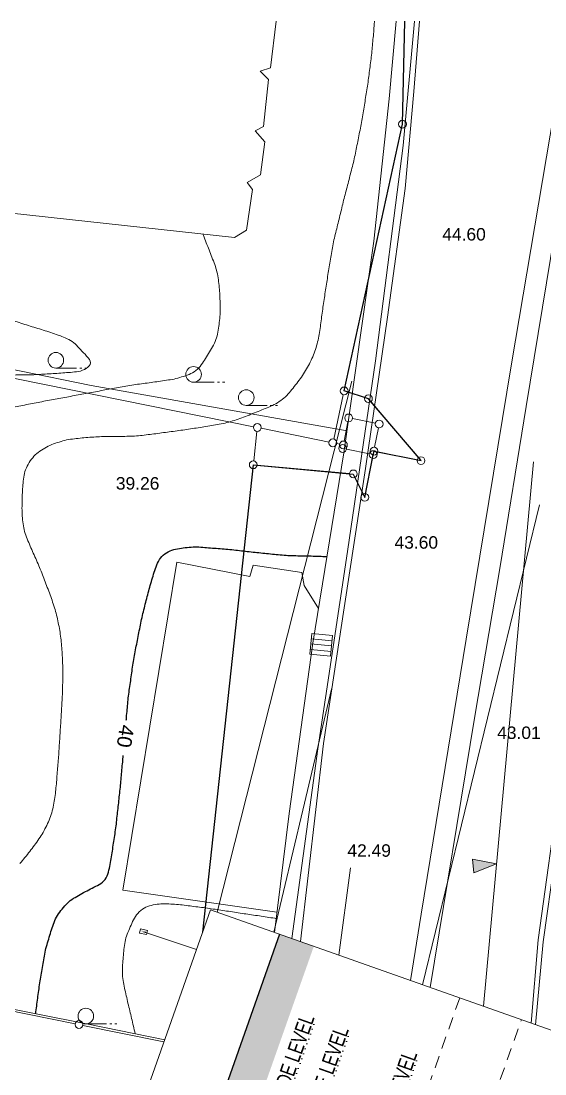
# Model space of a CAD drawing. Header units: centimetres. Extents: x -38353 to 28366, y -42745 to 17597.
# Drawn here: x -17669 to -12621, y -2951 to 7185 of the extents above; entities that cross this region are included whole.
import ezdxf

# ---------------------------------------------------------------- set-up
doc = ezdxf.new("R2010")
doc.units = ezdxf.units.CM
doc.header["$LTSCALE"] = 500
for name, pattern in [('Dot 1mm', [0.1, 0, -0.1]), ('IMPORT-DGN Style 3', [17.857162, 12.755116, -5.102046]), ('Overhead', [0.396875, 0.238125, -0.15875])]:
    doc.linetypes.add(name, pattern=pattern)
for name, color, linetype, lineweight in [('2013_halihazir_BÖLGEPARKI_HİLAL_dwg-1', 9, 'Continuous', 9), ('A-DETL-GENF-2', 250, 'Continuous', 9), ('A-DETL-THIN', 151, 'Continuous', 9), ('A-DETL-WIDE', 214, 'Continuous', 25), ('A-FLOR-LEVL-1', 51, 'Dot 1mm', 9), ('A-GENM-1', 13, 'Overhead', 9), ('Ada_Siniri-1', 254, 'Continuous', 25), ('B_Betonzemin-1', 9, 'Continuous', 9), ('B_Ticari-1', 9, 'Continuous', 9), ('BÖLGEPARKI SONN ALTLIK_dwg-1', 221, 'Continuous', 9), ('Egri_1m-1', 9, 'Continuous', 9), ('Egri_5m-1', 254, 'Continuous', 25), ('Egri_5m_mkot', 204, 'Continuous', 9), ('Egri_Ara-1', 9, 'Continuous', 9), ('G-ANNO-TEXT-2', 7, 'Continuous', 9), ('Gaz_Celik_8_inc-1', 221, 'IMPORT-DGN Style 3', 9), ('Gaz_PE_110_mm-1', 221, 'Continuous', 9), ('Gaz_Servis_kutusu_S300-1', 170, 'Continuous', 9), ('Gaz_Servis_kutusu_S300-2', 5, 'Continuous', 9), ('Gaz_SH_32_mm-1', 221, 'Continuous', 9), ('ISKABIS_ICMESUYU_BORUAB-1', 132, 'Continuous', 9), ('ISKABIS_ISU_SANAL_BORU', 250, 'Continuous', 9), ('ISKABIS_Kanal-1', 4, 'Continuous', 9), ('ISKABIS_YSUYU_SEBEKE-1', 114, 'Continuous', 9), ('S_Izgara-1', 9, 'Continuous', 9), ('S_Tek_Agac-1', 9, 'Continuous', 9), ('Sinir_Cit_bir_taraf-1', 9, 'Continuous', 9), ('Sinir_Duvar_tek_tarafa_ait-1', 9, 'Continuous', 9), ('Sinir_Ist_Duvari-1', 9, 'Continuous', 9), ('Sinir_Mulkiyet-1', 9, 'Continuous', 9), ('Sinir_Parmaklik_bir_taraf-1', 9, 'Continuous', 9), ('Y_Kot_Noktasi-1', 5, 'Continuous', 9), ('Yol_Sose-1', 9, 'Continuous', 9)]:
    doc.layers.add(name, color=color, linetype=linetype, lineweight=lineweight)
doc.styles.add('Arial_2', font='arial.ttf', dxfattribs={"height": 120})
doc.styles.add('Arial_3', font='arial.ttf', dxfattribs={"height": 140})
doc.styles.add('Arial_5', font='arial.ttf', dxfattribs={"height": 0.015})
doc.styles.add('Swis721 LtCn BT_3', font='swisscl.ttf', dxfattribs={"height": 146.995378})

# ---------------------------------------------------------------- blocks, each defined once
blk = doc.blocks.new('2013_halihazir_BÖLGEPARKI_HİLAL_dwg_11424_3-2117006-VAZİYET PLANI')
at = {"layer": 'S_Tek_Agac-1'}
for p, q in [((0, -75), (200, -75)), ((230, -75), (250, -75)), ((280, -75), (300, -75))]:
    blk.add_line(p, q, dxfattribs=at)
blk.add_circle((0, 0), 75, dxfattribs=at)
blk = doc.blocks.new('2013_halihazir_BÖLGEPARKI_HİLAL_dwg_12038_1-2117011-VAZİYET PLANI')
at = {"layer": 'S_Izgara-1'}
for p, q in [((1, 1), (-1, 1)), ((-1, 1), (-1, -1)), ((-0.5, -1), (-0.5, 1)), ((0, -1), (0, 1)), ((0.55, -1), (0.55, 1)), ((1, -1), (1, 1)), ((1, -1), (-1, -1))]:
    blk.add_line(p, q, dxfattribs=at)
at = {"layer": 'S_Izgara-1', "flags": 128}
blk.add_lwpolyline([(1, 1), (-1, 1), (-1, -1), (1, -1), (1, 1)], dxfattribs=at)
blk = doc.blocks.new('2013_halihazir_BÖLGEPARKI_HİLAL_dwg-2116511-VAZİYET PLANI')
at = {"layer": 'Ada_Siniri-1', "flags": 128}
blk.add_lwpolyline([(-15549, -1717), (-15061, 2783), (-14098, 2694), (-13987, 2469), (-13906, 2880), (-13898, 2914), (-13445, 2823), (-13952, 3419), (-14186, 3494), (-13624, 6062), (-13602, 7055)], dxfattribs=at)
at = {"layer": 'B_Betonzemin-1', "flags": 128}
blk.add_lwpolyline([(-14834, -1524), (-16320, -1314), (-15799, 1844), (-15096, 1706), (-15062, 1815), (-14594, 1745), (-14571, 1622), (-14433, 1398)], dxfattribs=at)
at = {"layer": 'B_Ticari-1', "flags": 128}
blk.add_lwpolyline([(-14840, 7055), (-14897, 6606), (-14994, 6573), (-14914, 6491), (-14964, 6039), (-15044, 5999), (-14950, 5893), (-14993, 5574), (-15119, 5501), (-15070, 5434), (-15128, 5043), (-15241, 4971), (-22250, 5734), (-22084, 7055)], dxfattribs=at)
at = {"layer": 'Egri_1m-1'}
for points, knots in [([(-13925, 6708), (-13919, 6758), (-13915, 6808), (-13910, 6858), (-13905, 6907), (-13901, 6957), (-13897, 7007)], [0.61022741, 0.61022741, 0.61022741, 0.61022741, 0.61815245, 0.61815245, 0.61815245, 0.62607748, 0.62607748, 0.62607748, 0.62607748]), ([(-14012, 6115), (-14004, 6164), (-13996, 6214), (-13988, 6263), (-13980, 6312), (-13972, 6362), (-13964, 6411)], [0.57852729, 0.57852729, 0.57852729, 0.57852729, 0.58645232, 0.58645232, 0.58645232, 0.59437735, 0.59437735, 0.59437735, 0.59437735]), ([(-14177, 5383), (-14164, 5432), (-14152, 5480), (-14139, 5529), (-14127, 5577), (-14114, 5625), (-14102, 5674)], [0.53890213, 0.53890213, 0.53890213, 0.53890213, 0.54682716, 0.54682716, 0.54682716, 0.5547522, 0.5547522, 0.5547522, 0.5547522]), ([(-14285, 4947), (-14273, 4995), (-14261, 5044), (-14249, 5092), (-14237, 5141), (-14225, 5189), (-14213, 5238), (-14202, 5287), (-14189, 5335), (-14177, 5383)], [0.51512704, 0.51512704, 0.51512704, 0.51512704, 0.52305207, 0.52305207, 0.52305207, 0.5309771, 0.5309771, 0.5309771, 0.53890213, 0.53890213, 0.53890213, 0.53890213]), ([(-17246, 4129), (-17294, 4144), (-17342, 4160), (-17389, 4175), (-17437, 4190), (-17484, 4205), (-17532, 4221)], [0.83079554, 0.83079554, 0.83079554, 0.83079554, 0.84034492, 0.84034492, 0.84034492, 0.84989429, 0.84989429, 0.84989429, 0.84989429]), ([(-15926, 3092), (-15877, 3098), (-15827, 3105), (-15778, 3112), (-15728, 3119), (-15679, 3126), (-15629, 3134)], [0.36455144, 0.36455144, 0.36455144, 0.36455144, 0.37247647, 0.37247647, 0.37247647, 0.38040151, 0.38040151, 0.38040151, 0.38040151]), ([(-16933, 47), (-16930, 97), (-16926, 147), (-16923, 197), (-16920, 247), (-16917, 297), (-16914, 346)], [0.14265056, 0.14265056, 0.14265056, 0.14265056, 0.1505756, 0.1505756, 0.1505756, 0.15850063, 0.15850063, 0.15850063, 0.15850063]), ([(-15151, -1539), (-15102, -1546), (-15053, -1553), (-15003, -1561), (-14954, -1568), (-14904, -1576), (-14855, -1583), (-14850, -1584), (-14846, -1584), (-14841, -1585)], [0.8776809, 0.8776809, 0.8776809, 0.8776809, 0.936193, 0.936193, 0.936193, 0.9947051, 0.9947051, 0.9947051, 1, 1, 1, 1]), ([(-16200, -2693), (-16211, -2645), (-16223, -2596), (-16234, -2547), (-16246, -2499), (-16257, -2450), (-16269, -2401)], [0, 0, 0, 0, 0.0585121, 0.0585121, 0.0585121, 0.1170241, 0.1170241, 0.1170241, 0.1170241])]:
    blk.add_open_spline(points, degree=3, knots=knots, dxfattribs=at)
for points in [[(-13897, 7007), (-13896, 7023), (-13895, 7039), (-13894, 7055)], [(-13944, 6560), (-13938, 6609), (-13931, 6659), (-13925, 6708)], [(-13964, 6411), (-13956, 6460), (-13951, 6510), (-13944, 6560)], [(-14040, 5968), (-14031, 6017), (-14020, 6066), (-14012, 6115)], [(-14070, 5820), (-14060, 5869), (-14050, 5918), (-14040, 5968)], [(-14102, 5674), (-14089, 5722), (-14080, 5771), (-14070, 5820)], [(-14311, 4799), (-14303, 4848), (-14297, 4898), (-14285, 4947)], [(-14336, 4651), (-14328, 4700), (-14320, 4750), (-14311, 4799)], [(-14359, 4503), (-14352, 4552), (-14344, 4602), (-14336, 4651)], [(-14382, 4355), (-14375, 4404), (-14367, 4453), (-14359, 4503)], [(-14403, 4206), (-14396, 4256), (-14389, 4305), (-14382, 4355)], [(-14423, 4057), (-14416, 4107), (-14410, 4156), (-14403, 4206)], [(-17103, 4085), (-17151, 4100), (-17199, 4114), (-17246, 4129)], [(-16960, 4038), (-17008, 4054), (-17055, 4070), (-17103, 4085)], [(-14457, 3911), (-14443, 3959), (-14430, 4008), (-14423, 4057)], [(-16823, 3979), (-16867, 4004), (-16913, 4023), (-16960, 4038)], [(-16713, 3877), (-16748, 3915), (-16778, 3955), (-16823, 3979)], [(-16634, 3749), (-16615, 3786), (-16677, 3839), (-16713, 3877)], [(-14512, 3772), (-14490, 3817), (-14471, 3863), (-14457, 3911)], [(-14587, 3642), (-14559, 3684), (-14535, 3727), (-14512, 3772)], [(-17365, 3647), (-17315, 3648), (-17265, 3648), (-17215, 3649)], [(-17215, 3649), (-17165, 3650), (-17116, 3653), (-17066, 3656)], [(-17066, 3656), (-17016, 3659), (-16966, 3662), (-16916, 3666)], [(-16916, 3666), (-16866, 3669), (-16816, 3673), (-16766, 3678)], [(-16766, 3678), (-16717, 3682), (-16653, 3712), (-16634, 3749)], [(-14678, 3522), (-14646, 3561), (-14615, 3600), (-14587, 3642)], [(-14781, 3413), (-14741, 3445), (-14709, 3483), (-14678, 3522)], [(-14911, 3339), (-14865, 3358), (-14821, 3381), (-14781, 3413)], [(-15190, 3229), (-15143, 3246), (-15097, 3264), (-15050, 3282)], [(-15050, 3282), (-15003, 3301), (-14957, 3320), (-14911, 3339)], [(-15629, 3134), (-15580, 3141), (-15530, 3149), (-15481, 3157)], [(-15481, 3157), (-15432, 3165), (-15383, 3175), (-15334, 3185)], [(-15334, 3185), (-15285, 3196), (-15237, 3211), (-15190, 3229)], [(-16823, 3028), (-16773, 3035), (-16724, 3040), (-16674, 3044)], [(-16674, 3044), (-16624, 3048), (-16574, 3053), (-16524, 3054)], [(-16524, 3054), (-16474, 3055), (-16424, 3056), (-16374, 3056)], [(-16374, 3056), (-16324, 3057), (-16274, 3056), (-16224, 3058)], [(-16224, 3058), (-16174, 3060), (-16125, 3067), (-16075, 3073)], [(-16075, 3073), (-16025, 3079), (-15976, 3085), (-15926, 3092)], [(-17103, 2924), (-17060, 2952), (-17016, 2974), (-16968, 2990)], [(-16968, 2990), (-16920, 3006), (-16873, 3022), (-16823, 3028)], [(-17210, 2820), (-17181, 2863), (-17146, 2896), (-17103, 2924)], [(-17270, 2682), (-17262, 2731), (-17240, 2776), (-17210, 2820)], [(-17285, 2533), (-17283, 2582), (-17277, 2632), (-17270, 2682)], [(-17290, 2383), (-17290, 2433), (-17288, 2483), (-17285, 2533)], [(-17282, 2233), (-17288, 2283), (-17291, 2333), (-17290, 2383)], [(-17247, 2087), (-17265, 2134), (-17276, 2183), (-17282, 2233)], [(-17189, 1949), (-17209, 1995), (-17228, 2040), (-17247, 2087)], [(-17128, 1811), (-17147, 1858), (-17169, 1903), (-17189, 1949)], [(-17073, 1672), (-17091, 1719), (-17109, 1765), (-17128, 1811)], [(-17019, 1532), (-17037, 1579), (-17055, 1625), (-17073, 1672)], [(-16972, 1389), (-16987, 1437), (-17002, 1485), (-17019, 1532)], [(-16937, 1244), (-16946, 1293), (-16958, 1341), (-16972, 1389)], [(-16914, 1096), (-16919, 1145), (-16927, 1195), (-16937, 1244)], [(-16902, 946), (-16904, 996), (-16908, 1046), (-16914, 1096)], [(-16897, 796), (-16897, 846), (-16899, 896), (-16902, 946)], [(-16899, 646), (-16897, 696), (-16896, 746), (-16897, 796)], [(-16905, 496), (-16902, 546), (-16900, 596), (-16899, 646)], [(-16914, 346), (-16910, 396), (-16908, 446), (-16905, 496)], [(-16944, -102), (-16940, -53), (-16936, -3), (-16933, 47)], [(-16956, -252), (-16952, -202), (-16948, -152), (-16944, -102)], [(-16971, -401), (-16965, -352), (-16960, -302), (-16956, -252)], [(-16999, -549), (-16987, -500), (-16976, -451), (-16971, -401)], [(-17051, -689), (-17029, -644), (-17012, -597), (-16999, -549)], [(-17127, -819), (-17098, -778), (-17074, -735), (-17051, -689)], [(-17215, -940), (-17184, -901), (-17155, -860), (-17127, -819)], [(-17310, -1056), (-17278, -1018), (-17246, -979), (-17215, -940)], [(-16173, -1536), (-16139, -1495), (-16094, -1471), (-16044, -1459)], [(-16044, -1459), (-15995, -1448), (-15945, -1442), (-15895, -1444)], [(-15895, -1444), (-15845, -1447), (-15795, -1449), (-15746, -1455)], [(-15746, -1455), (-15696, -1461), (-15646, -1468), (-15597, -1474)], [(-15597, -1474), (-15547, -1480), (-15498, -1486), (-15448, -1494)], [(-15448, -1494), (-15399, -1501), (-15349, -1509), (-15300, -1516)], [(-15300, -1516), (-15250, -1524), (-15201, -1531), (-15151, -1539)], [(-16247, -1667), (-16227, -1620), (-16208, -1577), (-16173, -1536)], [(-16297, -1808), (-16289, -1759), (-16267, -1713), (-16247, -1667)], [(-16315, -1957), (-16310, -1907), (-16306, -1858), (-16297, -1808)], [(-16323, -2107), (-16324, -2057), (-16319, -2007), (-16315, -1957)], [(-16302, -2255), (-16313, -2207), (-16322, -2157), (-16323, -2107)], [(-16269, -2401), (-16280, -2353), (-16291, -2304), (-16302, -2255)]]:
    blk.add_open_spline(points, degree=3, dxfattribs=at)
at = {"layer": 'Egri_5m-1'}
for points in [[(-15984, 1836), (-15965, 1883), (-15928, 1921), (-15881, 1945)], [(-15881, 1945), (-15834, 1969), (-15786, 1978), (-15736, 1983)], [(-15736, 1983), (-15686, 1988), (-15636, 1996), (-15586, 1992)], [(-15586, 1992), (-15536, 1988), (-15486, 1984), (-15437, 1980)], [(-15437, 1980), (-15387, 1976), (-15337, 1973), (-15287, 1968)], [(-15287, 1968), (-15237, 1963), (-15188, 1957), (-15138, 1951)], [(-15138, 1951), (-15088, 1946), (-15039, 1940), (-14989, 1935)], [(-14989, 1935), (-14939, 1929), (-14889, 1925), (-14840, 1920)], [(-16033, 1694), (-16019, 1742), (-16003, 1789), (-15984, 1836)], [(-14840, 1920), (-14790, 1915), (-14740, 1911), (-14690, 1909)], [(-14690, 1909), (-14640, 1907), (-14590, 1908), (-14540, 1906)], [(-16073, 1550), (-16061, 1598), (-16047, 1646), (-16033, 1694)], [(-16111, 1404), (-16099, 1453), (-16086, 1501), (-16073, 1550)], [(-16145, 1258), (-16136, 1307), (-16123, 1356), (-16111, 1404)], [(-16227, 816), (-16219, 865), (-16213, 915), (-16203, 964)], [(-16248, 667), (-16241, 717), (-16234, 766), (-16227, 816)], [(-16268, 519), (-16263, 569), (-16255, 618), (-16248, 667)], [(-16348, -378), (-16343, -328), (-16337, -278), (-16333, -228)], [(-16402, -824), (-16395, -775), (-16387, -726), (-16381, -676)], [(-16424, -973), (-16417, -923), (-16410, -874), (-16402, -824)], [(-16452, -1120), (-16441, -1071), (-16431, -1022), (-16424, -973)], [(-16531, -1248), (-16487, -1222), (-16464, -1169), (-16452, -1120)], [(-16663, -1318), (-16619, -1294), (-16574, -1274), (-16531, -1248)], [(-16903, -1494), (-16871, -1454), (-16838, -1417), (-16794, -1391)], [(-16794, -1391), (-16751, -1366), (-16707, -1342), (-16663, -1318)], [(-16981, -1623), (-16964, -1575), (-16935, -1534), (-16903, -1494)], [(-17027, -1765), (-17013, -1717), (-16998, -1670), (-16981, -1623)], [(-17067, -1910), (-17058, -1861), (-17041, -1813), (-17027, -1765)], [(-17094, -2057), (-17085, -2008), (-17077, -1959), (-17067, -1910)], [(-17119, -2205), (-17112, -2156), (-17102, -2107), (-17094, -2057)]]:
    blk.add_open_spline(points, degree=3, dxfattribs=at)
for points, knots in [([(-14540, 1906), (-14490, 1904), (-14440, 1903), (-14390, 1901), (-14377, 1901), (-14364, 1901), (-14351, 1900)], [0.94164575, 0.94164575, 0.94164575, 0.94164575, 0.98801792, 0.98801792, 0.98801792, 1, 1, 1, 1]), ([(-16203, 964), (-16193, 1013), (-16184, 1062), (-16174, 1111), (-16165, 1160), (-16155, 1209), (-16145, 1258)], [0.19969098, 0.19969098, 0.19969098, 0.19969098, 0.24606316, 0.24606316, 0.24606316, 0.29243533, 0.29243533, 0.29243533, 0.29243533]), ([(-16286, 324), (-16284, 339), (-16283, 354), (-16282, 369), (-16277, 419), (-16272, 469), (-16268, 519)], [0, 0, 0, 0, 0.01420229, 0.01420229, 0.01420229, 0.06057447, 0.06057447, 0.06057447, 0.06057447]), ([(-16333, -228), (-16329, -179), (-16325, -129), (-16320, -79), (-16319, -58), (-16317, -37), (-16315, -16)], [0.92297405, 0.92297405, 0.92297405, 0.92297405, 0.97726664, 0.97726664, 0.97726664, 1, 1, 1, 1]), ([(-16381, -676), (-16376, -626), (-16370, -576), (-16365, -527), (-16359, -477), (-16354, -427), (-16348, -378)], [0.7600963, 0.7600963, 0.7600963, 0.7600963, 0.8143889, 0.8143889, 0.8143889, 0.8686815, 0.8686815, 0.8686815, 0.8686815]), ([(-17158, -2503), (-17152, -2453), (-17145, -2404), (-17139, -2354), (-17132, -2305), (-17125, -2255), (-17119, -2205)], [0, 0, 0, 0, 0.0542926, 0.0542926, 0.0542926, 0.1085852, 0.1085852, 0.1085852, 0.1085852])]:
    blk.add_open_spline(points, degree=3, knots=knots, dxfattribs=at)
at = {"layer": 'Egri_Ara-1'}
for points, knots in [([(-15433, 4711), (-15451, 4758), (-15469, 4804), (-15487, 4851), (-15506, 4897), (-15524, 4944), (-15542, 4990), (-15544, 4995), (-15546, 5000), (-15548, 5004)], [0.96959798, 0.96959798, 0.96959798, 0.96959798, 0.98406959, 0.98406959, 0.98406959, 0.9985412, 0.9985412, 0.9985412, 1, 1, 1, 1]), ([(-15384, 4416), (-15387, 4466), (-15391, 4515), (-15398, 4565), (-15405, 4615), (-15415, 4664), (-15433, 4711)], [0.94065476, 0.94065476, 0.94065476, 0.94065476, 0.95512637, 0.95512637, 0.95512637, 0.96959798, 0.96959798, 0.96959798, 0.96959798]), ([(-17191, 3373), (-17142, 3382), (-17093, 3391), (-17044, 3401), (-16995, 3410), (-16946, 3419), (-16897, 3428), (-16847, 3437), (-16798, 3446), (-16749, 3456), (-16700, 3465), (-16651, 3474), (-16602, 3483), (-16552, 3492), (-16503, 3501), (-16454, 3510), (-16405, 3519), (-16356, 3528), (-16307, 3537)], [0.70910897, 0.70910897, 0.70910897, 0.70910897, 0.72358058, 0.72358058, 0.72358058, 0.73805219, 0.73805219, 0.73805219, 0.75252381, 0.75252381, 0.75252381, 0.76699542, 0.76699542, 0.76699542, 0.78146703, 0.78146703, 0.78146703, 0.79593864, 0.79593864, 0.79593864, 0.79593864]), ([(-17632, 3284), (-17583, 3294), (-17534, 3303), (-17485, 3313), (-17436, 3323), (-17387, 3333), (-17338, 3343), (-17289, 3353), (-17240, 3363), (-17191, 3373)], [0.66569414, 0.66569414, 0.66569414, 0.66569414, 0.68016575, 0.68016575, 0.68016575, 0.69463736, 0.69463736, 0.69463736, 0.70910897, 0.70910897, 0.70910897, 0.70910897])]:
    blk.add_open_spline(points, degree=3, knots=knots, dxfattribs=at)
for points in [[(-15381, 4266), (-15380, 4316), (-15382, 4366), (-15384, 4416)], [(-15394, 4116), (-15387, 4166), (-15381, 4216), (-15381, 4266)], [(-15429, 3970), (-15409, 4017), (-15400, 4066), (-15394, 4116)], [(-15502, 3839), (-15476, 3882), (-15449, 3923), (-15429, 3970)], [(-15587, 3716), (-15552, 3754), (-15528, 3796), (-15502, 3839)], [(-15716, 3640), (-15668, 3656), (-15621, 3677), (-15587, 3716)], [(-16307, 3537), (-16257, 3546), (-16208, 3553), (-16158, 3560)], [(-16158, 3560), (-16109, 3567), (-16059, 3573), (-16010, 3580)], [(-16010, 3580), (-15960, 3587), (-15911, 3594), (-15861, 3602)], [(-15861, 3602), (-15812, 3609), (-15764, 3624), (-15716, 3640)]]:
    blk.add_open_spline(points, degree=3, dxfattribs=at)
at = {"layer": 'Sinir_Cit_bir_taraf-1', "flags": 128}
blk.add_lwpolyline([(-14158, 3111), (-16625, 3547), (-20078, 4253), (-22020, 4669), (-23406, 4926), (-24236, 5260)], dxfattribs=at)
at = {"layer": 'Sinir_Duvar_tek_tarafa_ait-1', "flags": 128}
blk.add_lwpolyline([(-26552, -612), (-19891, -1964), (-17674, -2402), (-16652, -2603), (-15915, -2752)], dxfattribs=at)
at = {"layer": 'Sinir_Ist_Duvari-1', "flags": 128}
blk.add_lwpolyline([(-14858, -1719), (-14717, -573), (-14488, 1064), (-14189, 2897), (-13899, 4935), (-13752, 6305), (-13686, 7055)], dxfattribs=at)
at = {"layer": 'Sinir_Mulkiyet-1'}
for p, q in [((-13623, 6099), (-13602, 7055)), ((-13602, 7055), (-13623, 6099)), ((-15065, 2745), (-15549, -1717)), ((-15549, -1717), (-15065, 2745)), ((-16704, -2614), (-15922, -2772)), ((-15922, -2772), (-16704, -2614))]:
    blk.add_line(p, q, dxfattribs=at)
at = {"layer": 'Sinir_Mulkiyet-1', "flags": 128}
for points in [[(-14178, 3530), (-13632, 6025)], [(-25958, 5353), (-15059, 3149)], [(-14287, 3030), (-14194, 3457)], [(-14150, 3482), (-13987, 3430)], [(-13927, 3390), (-13470, 2851)], [(-14186, 3011), (-14150, 3197)], [(-14106, 3227), (-13885, 3182)], [(-15027, 3104), (-15057, 2820)], [(-14331, 3001), (-14986, 3134)], [(-13856, 3138), (-13892, 2951)], [(-14229, 2981), (-14258, 2987)], [(-13942, 2888), (-14163, 2932)], [(-13980, 2506), (-13913, 2844)], [(-13482, 2830), (-13862, 2907)], [(-14081, 2661), (-14003, 2502)], [(-26552, -620), (-16777, -2599), (-26552, -620), (-27738, -380)]]:
    blk.add_lwpolyline(points, close=True, dxfattribs=at)
blk.add_lwpolyline([(-15024, 2779), (-14135, 2698), (-15024, 2779)], dxfattribs=at)
at = {"layer": 'Sinir_Mulkiyet-1'}
for centre in [(-13624, 6062), (-13624, 6062), (-14186, 3494), (-14186, 3494), (-13952, 3419), (-13952, 3419), (-14143, 3234), (-14143, 3234), (-15023, 3142), (-15023, 3142), (-13849, 3175), (-13849, 3175), (-14295, 2994), (-14295, 2994), (-14200, 2940), (-14200, 2940), (-14193, 2974), (-14193, 2974), (-13899, 2914), (-13899, 2914), (-13906, 2881), (-13906, 2881), (-13446, 2823), (-13446, 2823), (-15062, 2783), (-15062, 2783), (-14098, 2695), (-14098, 2695), (-13987, 2469), (-13987, 2469), (-16741, -2606), (-16741, -2606)]:
    blk.add_circle(centre, 37.5, dxfattribs=at)
at = {"layer": 'Sinir_Parmaklik_bir_taraf-1', "flags": 128}
for points in [[(-13507, 7055), (-13616, 5858), (-13883, 3782), (-14153, 1948), (-14440, 47), (-14690, -1779)], [(-12342, -2608), (-12270, -1811), (-12042, -219), (-11769, 1344), (-11496, 2912), (-11251, 4387), (-11024, 5755), (-10767, 7055)]]:
    blk.add_lwpolyline(points, dxfattribs=at)
at = {"layer": 'Yol_Sose-1', "flags": 128}
for points in [[(-14608, -1808), (-14386, 98), (-14186, 1404), (-13979, 2746), (-13767, 4204), (-13599, 5442), (-13514, 6375), (-13461, 7055)], [(-12016, 7055), (-12088, 6621), (-12572, 3754), (-13010, 1103), (-13445, -1544), (-13548, -2182)], [(-13356, -2250), (-12930, 342), (-12686, 1785), (-12432, 3343), (-12159, 5003), (-11912, 6401), (-11785, 7055)], [(-10821, 7055), (-10940, 6476), (-11127, 5498), (-11353, 4005), (-11713, 1924), (-12101, -244), (-12316, -1792), (-12383, -2594)]]:
    blk.add_lwpolyline(points, dxfattribs=at)
for p in [(-16964, 3789), (-15637, 3653), (-15129, 3430), (-16675, -2525)]:
    blk.add_blockref('2013_halihazir_BÖLGEPARKI_HİLAL_dwg_11424_3-2117006-VAZİYET PLANI', p)
at = {"xscale": 100, "yscale": 100, "zscale": 100, "rotation": 264.4378974927874}
blk.add_blockref('2013_halihazir_BÖLGEPARKI_HİLAL_dwg_12038_1-2117011-VAZİYET PLANI', (-14406, 1049), dxfattribs=at)
at = {"layer": 'Egri_5m_mkot', "insert": (-16224, 158), "char_height": 140, "width": 259.62, "attachment_point": 2, "rotation": 260.8176, "line_spacing_factor": 0.938532, "style": 'Arial_3'}
blk.add_mtext('40', dxfattribs=at)
at = {"layer": 'Y_Kot_Noktasi-1', "char_height": 120, "width": 500.72, "attachment_point": 2, "line_spacing_factor": 0.938532, "style": 'Arial_2'}
for s, insert in [('44.60', (-13031, 5062)), ('39.26', (-16176, 2664)), ('43.60', (-13491, 2095)), ('43.01', (-12502, 263)), ('42.49', (-13945, -871))]:
    blk.add_mtext(s, dxfattribs=dict(at, insert=insert))
blk = doc.blocks.new('BÖLGEPARKI SONN ALTLIK_dwg-3078738-VAZİYET PLANI')
at = {"layer": 'ISKABIS_ISU_SANAL_BORU'}
blk.add_hatch(color=256, dxfattribs=at).paths.add_polyline_path([(-59.919, 302.09), (-60.049, 302.124), (-59.928, 302.324)], flags=0)
at = {"layer": 'Gaz_Celik_8_inc-1', "flags": 128}
blk.add_lwpolyline([(-60.023, 300.083), (-61.037, 300.737), (-62.055, 301.393)], dxfattribs=at)
at = {"layer": 'Gaz_PE_110_mm-1'}
blk.add_line((-64.774, 302.559), (-60.388, 299.632), dxfattribs=at)
at = {"layer": 'Gaz_Servis_kutusu_S300-1', "flags": 128}
blk.add_lwpolyline([(-60.481, 298.882), (-60.444, 298.94), (-60.41, 298.919), (-60.447, 298.861)], close=True, dxfattribs=at)
at = {"layer": 'Gaz_SH_32_mm-1'}
blk.add_line((-60.114, 299.325), (-60.446, 298.901), dxfattribs=at)
at = {"layer": 'ISKABIS_ICMESUYU_BORUAB-1'}
blk.add_line((-59.606, 300.6), (-60.362, 300.986), dxfattribs=at)
at = {"layer": 'ISKABIS_ISU_SANAL_BORU'}
for p, q in [((-60.049, 302.124), (-59.928, 302.324)), ((-59.928, 302.324), (-59.919, 302.09)), ((-59.919, 302.09), (-60.049, 302.124))]:
    blk.add_line(p, q, dxfattribs=at)
at = {"layer": 'ISKABIS_Kanal-1'}
blk.add_line((-63.049, 303.868), (-59.07, 301.264), dxfattribs=at)
at = {"layer": 'ISKABIS_YSUYU_SEBEKE-1'}
blk.add_line((-63.46, 303.95), (-58.678, 301.749), dxfattribs=at)
at = {"layer": 'Gaz_Servis_kutusu_S300-2', "insert": (-60.452, 298.905), "char_height": 0.015, "width": 0.05838, "attachment_point": 2, "rotation": 57.7546, "line_spacing_factor": 0.938532, "style": 'Arial_5'}
blk.add_mtext('S300', dxfattribs=at)
blk = doc.blocks.new('Generic Models 1 - Generic Models 2-1320589-A vaziyet')
at = {"layer": 'A-GENM-1'}
for p, q in [((-6446, 2910), (-10429, 2910)), ((-10429, 2280), (-6446, 2280))]:
    blk.add_line(p, q, dxfattribs=at)

msp = doc.modelspace()

# ---------------------------------------------------------------- hatches: boundary and pattern name
at = {"layer": 'A-DETL-GENF-2'}
h = msp.add_hatch(dxfattribs=at)
h.set_pattern_fill('FP_11', color=256, angle=70.53772, style=0, pattern_type=2)
h.set_pattern_definition([(359.9997, (-25016.3, -24126.33), (317.5015, 317.4985), [317.5, -317.5]), (359.9997, (-25016.3, -24007.27), (317.5015, 317.4985), [317.5, -317.5]), (359.9997, (-25016.3, -23888.2), (317.5015, 317.4985), [317.5, -317.5]), (89.9997, (-24976.62, -23848.52), (-317.4985, 317.5015), [317.5, -317.5]), (89.9997, (-24857.56, -23848.52), (-317.4985, 317.5015), [317.5, -317.5]), (89.9997, (-24738.5, -23848.52), (-317.4985, 317.5015), [317.5, -317.5])])
h.paths.add_polyline_path([(-22724.3, -24761.8), (-22327.9, -23639.9), (-22535.3, -23566.6), (-22020.5, -22109.9), (-22143.1, -22066.6), (-23054.3, -24645.2)], flags=0)
h.paths.add_polyline_path([(-21885.6, -21728.1), (-20354.6, -17395.6), (-20496, -17345.6), (-20066.2, -16129.3), (-20219.3, -16075.2), (-20907, -18421.9), (-21540.2, -20213.9), (-21757.3, -20974.9), (-22008.2, -21684.7), (-21922.5, -21715)], flags=0)
h.paths.add_polyline_path([(-19966.3, -15846.5), (-19511.5, -14559.5), (-19733, -14481.2), (-19845.8, -14800.6), (-20134.8, -15786.9)], flags=0)
h.paths.add_polyline_path([(-18970, -13027.3), (-16952.6, -7318.3), (-17169.5, -7241.7), (-18928.6, -12220.1), (-19169.1, -12957), (-19168, -12957.4)], flags=0)
h.paths.add_polyline_path([(-16816, -6931.7), (-16281.2, -5418.4), (-16168.1, -5458.4), (-14848, -1722.8), (-15178, -1606.2), (-17032.8, -6855.1)], flags=0)

# ---------------------------------------------------------------- linework, layer by layer
at = {"layer": 'A-DETL-THIN'}
for p, q in [((-15842.7, -1371.3), (-23953.6, -24323.8)), ((-12083.9, -2699.5), (-15842.7, -1371.3))]:
    msp.add_line(p, q, dxfattribs=at)
at = {"layer": 'A-DETL-WIDE'}
msp.add_line((-15178, -1606.2), (-17032.8, -6855.1), dxfattribs=at)
at = {"layer": 'A-FLOR-LEVL-1'}
for p, q in [((-22692.7, -24675.4), (-14825.7, -2413.3)), ((-22362.7, -24792), (-14495.7, -2529.9)), ((-21702.7, -25025.3), (-13835.7, -2763.1))]:
    msp.add_line(p, q, dxfattribs=at)

# ---------------------------------------------------------------- block references
at = {"layer": '2013_halihazir_BÖLGEPARKI_HİLAL_dwg-1'}
msp.add_blockref('2013_halihazir_BÖLGEPARKI_HİLAL_dwg-2116511-VAZİYET PLANI', (-369.7, 130.6), dxfattribs=at)
at = {"layer": 'A-GENM-1', "rotation": 70.5377214474292}
msp.add_blockref('Generic Models 1 - Generic Models 2-1320589-A vaziyet', (-8550.7, 2888.6), dxfattribs=at)
at = {"layer": 'BÖLGEPARKI SONN ALTLIK_dwg-1', "xscale": 999.9999999976723, "yscale": 999.9999999976723, "zscale": 999.9999999976723, "rotation": 289.4622785660024}
msp.add_blockref('BÖLGEPARKI SONN ALTLIK_dwg-3078738-VAZİYET PLANI', (-278171, -158164), dxfattribs=at)

# ---------------------------------------------------------------- texts
at = {"layer": 'G-ANNO-TEXT-2', "char_height": 146.995, "attachment_point": 3, "rotation": 70.53772, "line_spacing_factor": 0.971848, "style": 'Swis721 LtCn BT_3'}
for s, insert, width in [('+41.50 OTOPARK KATI / PARK & RIDE LEVEL', (-14977, -2359.3), 3942), ('+38.00 OTOPARK KATI / PARK & RIDE LEVEL', (-14647, -2475.9), 3942), ('+31.00 KONKORS KATI / CONCOURSE LEVEL', (-13987, -2709.1), 3956.4)]:
    msp.add_mtext(s, dxfattribs=dict(at, insert=insert, width=width))

doc.saveas('drawing.dxf')
